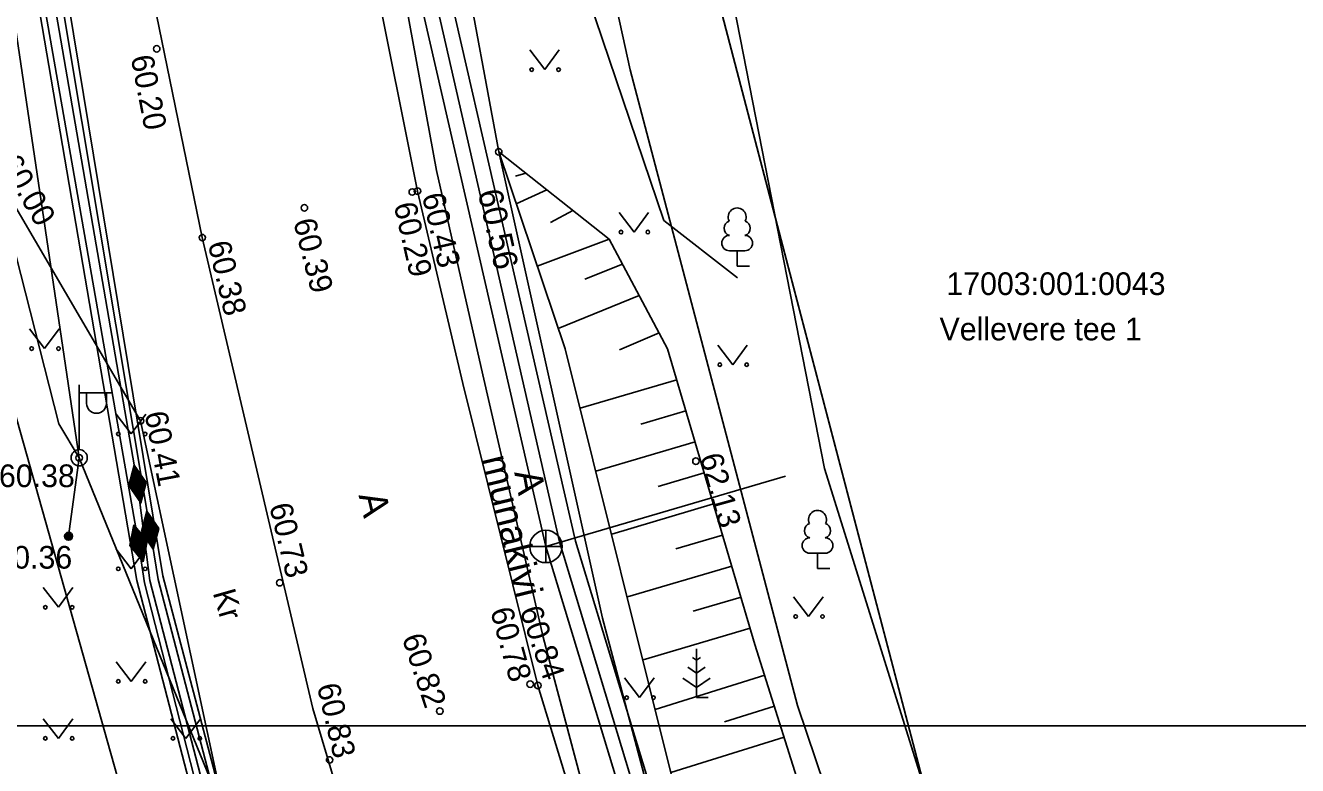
# Model space of a CAD drawing. Extents: x 640470 to 641709, y 6457253 to 6458140.
# Drawn here: x 641527.62 to 641566.89, y 6457625.1 to 6457647.95 of the extents above; entities that cross this region are included whole.
import ezdxf

# ---------------------------------------------------------------- set-up
doc = ezdxf.new("R2010")
doc.units = 0
for name, color, linetype in [('HALJASTUS', 7, 'Continuous'), ('KKAEV', 7, 'Continuous'), ('KORGUS', 7, 'Continuous'), ('KPKAABEL', 7, 'Continuous'), ('KTRASS', 7, 'Continuous'), ('MOOTPIIR', 7, 'Continuous'), ('MPKAABEL', 7, 'Continuous'), ('MPOHULIIN', 7, 'Continuous'), ('PIIR', 7, 'Continuous'), ('POST', 7, 'Continuous'), ('PUU', 7, 'Continuous'), ('RELJEEF', 7, 'Continuous'), ('SITRASS', 7, 'Continuous'), ('TEE', 7, 'Continuous'), ('VORMISTUS', 7, 'Continuous'), ('VTRASS', 7, 'Continuous')]:
    doc.layers.add(name, color=color, linetype=linetype)

msp = doc.modelspace()

# ---------------------------------------------------------------- linework, layer by layer
at = {"layer": 'HALJASTUS'}
for p, q in [((641543.186, 6457647.195), (641543.649, 6457646.588)), ((641543.649, 6457646.588), (641544.094, 6457647.195)), ((641545.943, 6457642.179), (641546.406, 6457641.572)), ((641546.406, 6457641.572), (641546.852, 6457642.179)), ((641527.749, 6457638.582), (641528.212, 6457637.975)), ((641528.212, 6457637.975), (641528.658, 6457638.582)), ((641548.992, 6457638.082), (641549.456, 6457637.476)), ((641549.456, 6457637.476), (641549.901, 6457638.082)), ((641530.422, 6457635.945), (641530.886, 6457635.338)), ((641530.886, 6457635.338), (641531.331, 6457635.945)), ((641530.422, 6457631.781), (641530.886, 6457631.174)), ((641530.886, 6457631.174), (641531.331, 6457631.781)), ((641528.171, 6457630.592), (641528.635, 6457629.985)), ((641528.635, 6457629.985), (641529.08, 6457630.592)), ((641551.332, 6457630.307), (641551.795, 6457629.7)), ((641551.795, 6457629.7), (641552.241, 6457630.307)), ((641530.422, 6457628.304), (641530.886, 6457627.697)), ((641530.886, 6457627.697), (641531.331, 6457628.304)), ((641546.116, 6457627.803), (641546.579, 6457627.196)), ((641546.579, 6457627.196), (641547.025, 6457627.803)), ((641528.171, 6457626.544), (641528.635, 6457625.937)), ((641528.635, 6457625.937), (641529.08, 6457626.544)), ((641532.111, 6457626.544), (641532.574, 6457625.937)), ((641532.574, 6457625.937), (641533.02, 6457626.544))]:
    msp.add_line(p, q, dxfattribs=at)
for centre in [(641543.248, 6457646.588), (641544.077, 6457646.588), (641546.005, 6457641.572), (641546.834, 6457641.572), (641527.811, 6457637.975), (641528.64, 6457637.975), (641549.055, 6457637.476), (641549.884, 6457637.476), (641530.485, 6457635.338), (641531.314, 6457635.338), (641530.485, 6457631.174), (641531.314, 6457631.174), (641528.234, 6457629.985), (641529.062, 6457629.985), (641551.394, 6457629.7), (641552.223, 6457629.7), (641530.485, 6457627.697), (641531.314, 6457627.697), (641546.178, 6457627.196), (641547.007, 6457627.196), (641528.234, 6457625.937), (641529.062, 6457625.937), (641532.173, 6457625.937), (641533.002, 6457625.937)]:
    msp.add_circle(centre, 0.055, dxfattribs=at)
at = {"layer": 'KKAEV'}
for p, q in [((641543.686, 6457631.363), (641543.686, 6457632.363)), ((641543.186, 6457631.863), (641544.186, 6457631.863))]:
    msp.add_line(p, q, dxfattribs=at)
msp.add_circle((641543.686, 6457631.863), 0.5, dxfattribs=at)
at = {"layer": 'KORGUS'}
for centre in [(641531.671, 6457647.232), (641542.229, 6457644.05), (641539.56, 6457642.81), (641539.72, 6457642.84), (641536.23, 6457642.32), (641533.08, 6457641.4), (641531.173, 6457635.743), (641529.28, 6457634.603), (641548.318, 6457634.496), (641528.95, 6457632.18), (641535.468, 6457630.743), (641543.2, 6457627.61), (641543.44, 6457627.57), (641540.41, 6457626.78), (641537.01, 6457625.27)]:
    msp.add_circle(centre, 0.1, dxfattribs=at)
at = {"layer": 'KPKAABEL'}
for p, q in [((641530.974, 6457634.376), (641530.813, 6457633.743)), ((641531.019, 6457634.311), (641530.943, 6457634.251)), ((641531.005, 6457634.331), (641530.953, 6457634.291)), ((641530.991, 6457634.352), (641530.963, 6457634.33)), ((641530.974, 6457634.376), (641531.347, 6457633.839)), ((641531.205, 6457634.043), (641530.814, 6457633.742)), ((641531.191, 6457634.064), (641530.823, 6457633.78)), ((641531.219, 6457634.023), (641530.828, 6457633.721)), ((641531.177, 6457634.085), (641530.833, 6457633.819)), ((641531.234, 6457634.002), (641530.842, 6457633.701)), ((641531.162, 6457634.105), (641530.843, 6457633.859)), ((641531.148, 6457634.126), (641530.853, 6457633.898)), ((641531.248, 6457633.982), (641530.857, 6457633.68)), ((641531.134, 6457634.146), (641530.863, 6457633.937)), ((641531.262, 6457633.961), (641530.871, 6457633.659)), ((641531.119, 6457634.167), (641530.873, 6457633.977)), ((641531.105, 6457634.187), (641530.883, 6457634.016)), ((641531.277, 6457633.941), (641530.885, 6457633.639)), ((641531.091, 6457634.208), (641530.893, 6457634.055)), ((641531.291, 6457633.92), (641530.9, 6457633.618)), ((641531.077, 6457634.228), (641530.903, 6457634.094)), ((641531.062, 6457634.249), (641530.913, 6457634.134)), ((641531.048, 6457634.27), (641530.923, 6457634.173)), ((641531.034, 6457634.29), (641530.933, 6457634.212)), ((641531.186, 6457633.206), (641530.813, 6457633.743)), ((641531.305, 6457633.9), (641530.914, 6457633.598)), ((641531.319, 6457633.879), (641530.928, 6457633.577)), ((641531.334, 6457633.858), (641530.942, 6457633.557)), ((641531.346, 6457633.837), (641530.957, 6457633.536)), ((641531.336, 6457633.797), (641530.971, 6457633.516)), ((641531.326, 6457633.758), (641530.985, 6457633.495)), ((641531.316, 6457633.719), (641531, 6457633.475)), ((641531.306, 6457633.68), (641531.014, 6457633.454)), ((641531.296, 6457633.64), (641531.028, 6457633.433)), ((641531.286, 6457633.601), (641531.042, 6457633.413)), ((641531.276, 6457633.562), (641531.057, 6457633.392)), ((641531.266, 6457633.522), (641531.071, 6457633.372)), ((641531.186, 6457633.206), (641531.347, 6457633.839)), ((641531.256, 6457633.483), (641531.085, 6457633.351)), ((641531.246, 6457633.444), (641531.1, 6457633.331)), ((641531.236, 6457633.405), (641531.114, 6457633.31)), ((641531.227, 6457633.365), (641531.128, 6457633.29)), ((641531.217, 6457633.326), (641531.142, 6457633.269)), ((641531.207, 6457633.287), (641531.157, 6457633.248)), ((641531.197, 6457633.248), (641531.171, 6457633.228)), ((641531.187, 6457633.208), (641531.185, 6457633.207)), ((641531.367, 6457632.953), (641531.199, 6457632.322)), ((641531.51, 6457632.743), (641531.261, 6457632.555)), ((641531.496, 6457632.764), (641531.271, 6457632.594)), ((641531.481, 6457632.784), (641531.282, 6457632.633)), ((641531.467, 6457632.805), (641531.292, 6457632.673)), ((641531.453, 6457632.826), (641531.303, 6457632.712)), ((641531.439, 6457632.846), (641531.313, 6457632.751)), ((641531.425, 6457632.867), (641531.323, 6457632.79)), ((641531.411, 6457632.888), (641531.334, 6457632.829)), ((641531.397, 6457632.908), (641531.344, 6457632.869)), ((641531.383, 6457632.929), (641531.355, 6457632.908)), ((641531.367, 6457632.953), (641531.734, 6457632.413)), ((641530.963, 6457632.536), (641530.847, 6457631.893)), ((641530.891, 6457632.135), (641531.121, 6457632.34)), ((641530.898, 6457632.175), (641531.105, 6457632.36)), ((641530.905, 6457632.215), (641531.089, 6457632.379)), ((641530.912, 6457632.255), (641531.074, 6457632.399)), ((641530.919, 6457632.295), (641531.058, 6457632.418)), ((641530.927, 6457632.335), (641531.042, 6457632.438)), ((641530.934, 6457632.374), (641531.026, 6457632.457)), ((641530.941, 6457632.414), (641531.011, 6457632.477)), ((641530.948, 6457632.454), (641530.995, 6457632.496)), ((641530.955, 6457632.494), (641530.979, 6457632.515)), ((641530.962, 6457632.534), (641530.964, 6457632.535)), ((641530.963, 6457632.536), (641531.373, 6457632.027)), ((641531.594, 6457632.619), (641531.2, 6457632.321)), ((641531.58, 6457632.639), (641531.209, 6457632.359)), ((641531.608, 6457632.598), (641531.214, 6457632.3)), ((641531.566, 6457632.66), (641531.22, 6457632.398)), ((641531.622, 6457632.577), (641531.228, 6457632.28)), ((641531.552, 6457632.681), (641531.23, 6457632.438)), ((641531.538, 6457632.701), (641531.24, 6457632.477)), ((641531.636, 6457632.557), (641531.242, 6457632.259)), ((641531.524, 6457632.722), (641531.251, 6457632.516)), ((641531.65, 6457632.536), (641531.256, 6457632.238)), ((641531.664, 6457632.515), (641531.27, 6457632.217)), ((641531.679, 6457632.494), (641531.284, 6457632.197)), ((641531.693, 6457632.474), (641531.298, 6457632.176)), ((641531.707, 6457632.453), (641531.312, 6457632.155)), ((641531.721, 6457632.432), (641531.326, 6457632.135)), ((641531.733, 6457632.41), (641531.341, 6457632.114)), ((641531.723, 6457632.371), (641531.355, 6457632.093)), ((641531.566, 6457631.782), (641531.734, 6457632.413)), ((641530.848, 6457631.896), (641531.215, 6457632.223)), ((641530.855, 6457631.936), (641531.199, 6457632.243)), ((641530.862, 6457631.976), (641531.183, 6457632.262)), ((641530.862, 6457631.875), (641531.231, 6457632.204)), ((641530.869, 6457632.015), (641531.168, 6457632.282)), ((641530.876, 6457632.055), (641531.152, 6457632.301)), ((641530.877, 6457631.855), (641531.246, 6457632.184)), ((641530.883, 6457632.095), (641531.136, 6457632.321)), ((641530.893, 6457631.836), (641531.262, 6457632.165)), ((641530.909, 6457631.816), (641531.278, 6457632.145)), ((641530.925, 6457631.797), (641531.293, 6457632.126)), ((641530.94, 6457631.777), (641531.309, 6457632.106)), ((641530.956, 6457631.758), (641531.325, 6457632.087)), ((641530.972, 6457631.739), (641531.341, 6457632.067)), ((641530.987, 6457631.719), (641531.356, 6457632.048)), ((641531.003, 6457631.7), (641531.372, 6457632.028)), ((641531.019, 6457631.68), (641531.366, 6457631.989)), ((641531.034, 6457631.661), (641531.359, 6457631.949)), ((641531.566, 6457631.782), (641531.199, 6457632.322)), ((641531.257, 6457631.385), (641531.373, 6457632.027)), ((641531.712, 6457632.332), (641531.369, 6457632.073)), ((641531.702, 6457632.293), (641531.383, 6457632.052)), ((641531.692, 6457632.254), (641531.397, 6457632.031)), ((641531.681, 6457632.215), (641531.411, 6457632.01)), ((641531.671, 6457632.175), (641531.425, 6457631.99)), ((641531.661, 6457632.136), (641531.439, 6457631.969)), ((641531.65, 6457632.097), (641531.453, 6457631.948)), ((641531.64, 6457632.058), (641531.467, 6457631.928)), ((641531.629, 6457632.019), (641531.481, 6457631.907)), ((641531.619, 6457631.98), (641531.495, 6457631.886)), ((641531.257, 6457631.385), (641530.847, 6457631.893)), ((641531.05, 6457631.641), (641531.351, 6457631.909)), ((641531.066, 6457631.622), (641531.344, 6457631.87)), ((641531.082, 6457631.602), (641531.337, 6457631.83)), ((641531.097, 6457631.583), (641531.33, 6457631.79)), ((641531.113, 6457631.563), (641531.323, 6457631.75)), ((641531.129, 6457631.544), (641531.316, 6457631.71)), ((641531.144, 6457631.524), (641531.308, 6457631.67)), ((641531.16, 6457631.505), (641531.301, 6457631.63)), ((641531.176, 6457631.485), (641531.294, 6457631.59)), ((641531.609, 6457631.94), (641531.509, 6457631.866)), ((641531.598, 6457631.901), (641531.524, 6457631.845)), ((641531.588, 6457631.862), (641531.538, 6457631.824)), ((641531.577, 6457631.823), (641531.552, 6457631.803)), ((641531.567, 6457631.784), (641531.566, 6457631.783)), ((641531.192, 6457631.466), (641531.287, 6457631.551)), ((641531.207, 6457631.446), (641531.28, 6457631.511)), ((641531.223, 6457631.427), (641531.272, 6457631.471)), ((641531.239, 6457631.407), (641531.265, 6457631.431))]:
    msp.add_line(p, q, dxfattribs=at)
for points in [[(641604.253, 6457551.788), (641592.333, 6457555.747), (641591.062, 6457555.332), (641586.965, 6457553.031), (641579.157, 6457549.748), (641573.093, 6457547.52), (641571.555, 6457547.359), (641566.338, 6457556.507), (641559.142, 6457569.586), (641552.539, 6457581.981), (641545.995, 6457594.619), (641538.729, 6457608.422), (641534.236, 6457619.242), (641531.299, 6457630.745), (641531.107, 6457631.96), (641527.747, 6457651.211)], [(641528.079, 6457651.201), (641531.083, 6457633.791), (641531.46, 6457630.812), (641534.446, 6457619.324), (641538.957, 6457608.469), (641546.182, 6457594.688), (641552.738, 6457582.137), (641559.321, 6457569.694), (641566.439, 6457556.822), (641571.647, 6457547.612), (641572.971, 6457548.094), (641578.562, 6457550.301), (641586.879, 6457553.588), (641592.249, 6457556.013), (641604.449, 6457552.278)], [(641604.593, 6457552.635), (641594.568, 6457555.871), (641592.215, 6457556.199), (641586.665, 6457554.261), (641578.306, 6457550.603), (641572.677, 6457548.542), (641571.309, 6457548.517), (641566.645, 6457556.902), (641559.453, 6457569.805), (641552.884, 6457582.258), (641546.308, 6457594.811), (641539.044, 6457608.599), (641534.666, 6457619.534), (641531.713, 6457630.839), (641531.469, 6457632.367), (641528.298, 6457651.339)]]:
    msp.add_lwpolyline(points, dxfattribs=at)
at = {"layer": 'KTRASS'}
for points in [[(641520.398, 6457803.689), (641513.831, 6457801.567), (641513.318, 6457800.902), (641518.273, 6457772.247), (641523.633, 6457742.167), (641531.065, 6457735.408), (641531.473, 6457735.007), (641531.497, 6457734.24), (641531.106, 6457733.703), (641527.843, 6457730.034), (641531.361, 6457707.627), (641536.249, 6457671.793), (641537.913, 6457659.133), (641544.107, 6457632.003), (641544.107, 6457632.003), (641552.262, 6457605.013), (641556.958, 6457595.581), (641562.85, 6457582.909), (641568.859, 6457571.012), (641568.859, 6457571.012), (641571.908, 6457566.221), (641575.486, 6457561.757), (641599.413, 6457548.498)], [(641543.686, 6457631.863), (641537.452, 6457659.017), (641535.793, 6457671.695), (641530.927, 6457707.562), (641527.316, 6457730.083), (641532.261, 6457735.574), (641534.804, 6457733.17)], [(641551.753, 6457605.282), (641543.686, 6457631.863), (641551.083, 6457634.034)]]:
    msp.add_lwpolyline(points, dxfattribs=at)
at = {"layer": 'MOOTPIIR'}
msp.add_lwpolyline([(641523.397, 6457649.765), (641522.678, 6457636.241), (641525.242, 6457619.386), (641529.548, 6457601.294), (641538.619, 6457590.037), (641545.293, 6457575.454), (641560.738, 6457549.658), (641577.369, 6457517.138), (641583.946, 6457507.199), (641589.616, 6457516.16), (641595.483, 6457529.958), (641599.599, 6457540.203), (641604.822, 6457553.207), (641604.35, 6457555.649), (641603.615, 6457555.779), (641595.943, 6457556.721), (641592.279, 6457558.073), (641577.63, 6457563.86), (641565.691, 6457591.355), (641552.283, 6457634.272), (641547.08, 6457660.876)], dxfattribs=at)
at = {"layer": 'MPKAABEL'}
for points in [[(641514.935, 6457739.651), (641516.176, 6457729.734), (641518.459, 6457714.472), (641520.673, 6457698.936), (641522.842, 6457683.366), (641525.045, 6457667.568), (641527.579, 6457651.187), (641531.056, 6457630.811), (641534.126, 6457619.015), (641538.623, 6457608.28), (641545.928, 6457594.483), (641552.428, 6457581.903), (641558.981, 6457569.517), (641566.152, 6457556.557), (641571.388, 6457547.22), (641572.456, 6457545.851), (641573.371, 6457545.79), (641578.829, 6457547.667), (641587.743, 6457551.929), (641595.943, 6457556.721)], [(641529.28, 6457634.603), (641528.652, 6457635.646), (641525.995, 6457646.05), (641523.397, 6457649.765)]]:
    msp.add_lwpolyline(points, dxfattribs=at)
at = {"layer": 'MPOHULIIN'}
msp.add_lwpolyline([(641513.485, 6457742.537), (641521.036, 6457690.232), (641529.28, 6457634.603), (641551.055, 6457581.229), (641578.049, 6457520.7), (641577.369, 6457517.138)], dxfattribs=at)
at = {"layer": 'PIIR'}
for points in [[(641548.28, 6457651.51), (641555.7, 6457623.17), (641568.76, 6457618.51), (641580.91, 6457632.25), (641583.98, 6457646.94), (641586.33, 6457658.16)], [(641488.68, 6457647.89), (641493.47, 6457638.95), (641496.88, 6457632.61), (641510.21, 6457607.84), (641531.8, 6457619.98), (641521.28, 6457657.34)]]:
    msp.add_lwpolyline(points, close=True, dxfattribs=at)
msp.add_lwpolyline([(641548.28, 6457651.52), (641555.7, 6457623.17), (641568.76, 6457618.51), (641580.91, 6457632.25), (641583.98, 6457646.94), (641592.76, 6457643.38), (641586.57, 6457629.14), (641575.33, 6457616.18), (641559.28, 6457598.14), (641567.75, 6457580.4), (641577.63, 6457563.86), (641595.03, 6457560.84), (641582.31, 6457504.46), (641577.86, 6457512.23), (641556.28, 6457533.91), (641554.85, 6457538.27), (641535.37, 6457566.61), (641513.77, 6457601.74), (641510.21, 6457607.84), (641531.8, 6457619.98), (641521.28, 6457657.34)], dxfattribs=at)
at = {"layer": 'POST'}
for p, q in [((641529.28, 6457634.853), (641529.28, 6457636.853)), ((641529.28, 6457636.603), (641530.28, 6457636.603)), ((641529.507, 6457636.282), (641529.507, 6457636.603)), ((641530.119, 6457636.282), (641530.119, 6457636.603)), ((641529.28, 6457634.603), (641529.28, 6457634.603))]:
    msp.add_line(p, q, dxfattribs=at)
msp.add_lwpolyline([(641528.95, 6457632.18), (641529.28, 6457634.603)], dxfattribs=at)
for centre, radius in [((641529.28, 6457634.603), 0.25), ((641528.95, 6457632.18), 0.125), ((641528.95, 6457632.18), 0.105), ((641528.95, 6457632.18), 0.0851), ((641528.95, 6457632.18), 0.0651), ((641528.95, 6457632.18), 0.0451), ((641528.95, 6457632.18), 0.0251), ((641528.95, 6457632.18), 0.00511)]:
    msp.add_circle(centre, radius, dxfattribs=at)
msp.add_arc((641529.813, 6457636.282), 0.306, 180, 0, dxfattribs=at)
at = {"layer": 'PUU'}
for p, q in [((641549.83, 6457640.995), (641549.35, 6457640.995)), ((641549.59, 6457640.52), (641549.59, 6457640.995)), ((641549.97, 6457640.52), (641549.59, 6457640.52)), ((641552.31, 6457631.655), (641551.83, 6457631.655)), ((641552.07, 6457631.18), (641552.07, 6457631.655)), ((641552.45, 6457631.18), (641552.07, 6457631.18)), ((641548.334, 6457628.353), (641548.209, 6457628.436)), ((641548.334, 6457628.703), (641548.334, 6457627.203)), ((641548.458, 6457628.436), (641548.334, 6457628.353)), ((641548.334, 6457627.953), (641548.067, 6457628.131)), ((641548.601, 6457628.131), (641548.334, 6457627.953)), ((641547.91, 6457627.792), (641548.334, 6457627.51)), ((641548.334, 6457627.51), (641548.758, 6457627.792)), ((641548.694, 6457627.203), (641548.334, 6457627.203))]:
    msp.add_line(p, q, dxfattribs=at)
for centre, radius, start, end in [((641549.59, 6457642.04), 0.277, 332.5799, 207.4201), ((641549.42, 6457641.693), 0.233, 109.0217, 253.1415), ((641549.76, 6457641.693), 0.233, 286.8508, 70.9859), ((641549.353, 6457641.232), 0.238, 90.0016, 269.3953), ((641549.827, 6457641.232), 0.238, 270.6047, 89.9984), ((641552.07, 6457632.7), 0.277, 332.5799, 207.4201), ((641551.9, 6457632.353), 0.233, 109.0217, 253.1415), ((641552.24, 6457632.353), 0.233, 286.8508, 70.9859), ((641551.833, 6457631.892), 0.238, 90.0016, 269.3953), ((641552.307, 6457631.892), 0.238, 270.6047, 89.9984)]:
    msp.add_arc(centre, radius, start, end, dxfattribs=at)
at = {"layer": 'RELJEEF'}
for p, q in [((641543.066, 6457643.389), (641542.752, 6457643.294)), ((641543.711, 6457642.878), (641542.772, 6457642.44)), ((641544.522, 6457642.237), (641543.83, 6457641.87)), ((641545.644, 6457641.351), (641543.42, 6457640.519)), ((641546.054, 6457640.579), (641544.888, 6457640.119)), ((641546.437, 6457639.858), (641546.437, 6457639.858)), ((641546.567, 6457639.612), (641544.068, 6457638.599)), ((641547.18, 6457638.46), (641545.96, 6457637.933)), ((641547.724, 6457637.011), (641544.743, 6457636.13)), ((641548.007, 6457636.052), (641546.615, 6457635.64)), ((641548.291, 6457635.093), (641545.231, 6457634.188)), ((641548.574, 6457634.134), (641547.156, 6457633.715)), ((641548.858, 6457633.175), (641545.719, 6457632.247)), ((641549.142, 6457632.216), (641547.697, 6457631.789)), ((641549.425, 6457631.257), (641546.207, 6457630.306)), ((641549.709, 6457630.298), (641548.237, 6457629.863)), ((641549.992, 6457629.339), (641546.687, 6457628.362)), ((641550.44, 6457627.886), (641547.064, 6457626.825)), ((641550.739, 6457626.932), (641549.197, 6457626.447)), ((641551.039, 6457625.978), (641547.541, 6457624.879))]:
    msp.add_line(p, q, dxfattribs=at)
for points in [[(641557.576, 6457607.669), (641555.506, 6457606.926), (641553.54, 6457609.01), (641553.274, 6457609.29), (641550.341, 6457616.34), (641547.705, 6457624.21), (641544.28, 6457637.97), (641542.229, 6457644.05)], [(641542.229, 6457644.05), (641545.644, 6457641.351), (641547.44, 6457637.97), (641550.14, 6457628.84), (641553.53, 6457618.05), (641557.498, 6457607.568)]]:
    msp.add_lwpolyline(points, dxfattribs=at)
at = {"layer": 'SITRASS'}
for points in [[(641549.6, 6457640.155), (641547.326, 6457641.933), (641539.101, 6457666.215), (641535.601, 6457688.789), (641530.744, 6457725.265), (641525.822, 6457739.395), (641522.809, 6457755.321), (641519.855, 6457772.82), (641517.155, 6457795.989), (641519.434, 6457800.275)], [(641558.25, 6457596.45), (641557.89, 6457598.947), (641555.58, 6457607.79), (641554.22, 6457618.88), (641553.14, 6457621.95), (641551.45, 6457626.95), (641546.29, 6457646.58), (641543.59, 6457658.9), (641541.8, 6457668.02), (641539.19, 6457682.58), (641537.76, 6457693.43), (641537.54, 6457696.48), (641537.02, 6457703.48), (641534.45, 6457718.51), (641534.55, 6457722.86), (641534.31, 6457723.61)], [(641604.822, 6457553.207), (641601.288, 6457554.315), (641594.669, 6457556.077), (641592.218, 6457556.341), (641586.539, 6457554.43), (641578.315, 6457550.875), (641572.56, 6457548.713), (641571.394, 6457548.692), (641566.794, 6457556.952), (641559.612, 6457569.892), (641553.063, 6457582.335), (641546.481, 6457594.865), (641539.232, 6457608.665), (641534.863, 6457619.549), (641531.865, 6457630.954), (641528.492, 6457651.393)]]:
    msp.add_lwpolyline(points, dxfattribs=at)
at = {"layer": 'TEE'}
for points in [[(641565.947, 6457558.754), (641554.415, 6457580.255), (641543.942, 6457600.827), (641541.31, 6457605.057), (641537.386, 6457605.034), (641535.727, 6457608.519), (641536.393, 6457609.784), (641540.866, 6457612.169), (641536.489, 6457626.864), (641533.08, 6457641.4), (641529.68, 6457657.98), (641525.48, 6457681.14), (641522.27, 6457701.43), (641519.22, 6457722.14), (641516.13, 6457742.38), (641513.46, 6457758.27), (641510.83, 6457773.76), (641507.22, 6457792.03), (641504.29, 6457804.4), (641500.53, 6457820.13), (641495.91, 6457837.52)], [(641555.212, 6457605.44), (641552.565, 6457605.82), (641551.822, 6457606.31), (641551.041, 6457606.92), (641550.35, 6457607.73), (641549.52, 6457609.47), (641547.363, 6457615.34), (641544.735, 6457623.32), (641543.44, 6457627.57), (641541.125, 6457636.9), (641539.72, 6457642.84), (641538.383, 6457649.53), (641537.214, 6457655.67), (641536.5, 6457659.59), (641535.05, 6457667.42), (641535.05, 6457667.42), (641534.712, 6457669.82), (641533.888, 6457674.43)], [(641544.735, 6457623.32), (641545.098, 6457623.44), (641543.602, 6457629.06), (641541.744, 6457637.16), (641540.31, 6457643.47), (641539.166, 6457649.71), (641538.45, 6457656.05), (641537.785, 6457662.57), (641537.347, 6457668.04), (641535.255, 6457666.752)], [(641557.576, 6457607.669), (641555.239, 6457606.83), (641553.727, 6457607.45), (641552.661, 6457608.3), (641551.491, 6457610.14), (641549.35, 6457615.99), (641546.929, 6457624.03), (641545.437, 6457629.65), (641542.229, 6457644.05), (641541.107, 6457650.11)], [(641523.996, 6457645.652), (641526.527, 6457643.672), (641531.173, 6457635.743), (641534.769, 6457618.952), (641534.073, 6457612.113), (641534.765, 6457602.837), (641536.83, 6457595.448), (641544.167, 6457581.375)]]:
    msp.add_lwpolyline(points, dxfattribs=at)
at = {"layer": 'VORMISTUS'}
msp.add_line((641499.303, 6457626.324), (641709.303, 6457626.324), dxfattribs=at)
at = {"layer": 'VTRASS'}
msp.add_lwpolyline([(641551.014, 6457610.917), (641544.597, 6457632.023), (641538.376, 6457659.154), (641536.742, 6457671.655), (641531.836, 6457707.785), (641528.286, 6457729.824), (641532.404, 6457733.979), (641532.61, 6457734.307), (641532.751, 6457734.533), (641533.765, 6457736.148)], dxfattribs=at)

# ---------------------------------------------------------------- texts
at = {"layer": 'KORGUS'}
for s, height, rotation, p in [('60.20', 0.7, 280.7777, (641530.866, 6457646.978)), (' 60.00', 0.7, 300.2723, (641526.673, 6457643.939)), ('60.43', 0.7, 282.8535, (641539.857, 6457642.704)), ('60.56', 0.75, 282.4298, (641541.579, 6457642.814)), ('60.29', 0.7, 282.8865, (641538.983, 6457642.415)), ('60.39', 0.7, 284.2673, (641535.881, 6457641.904)), ('60.38', 0.7, 283.1832, (641533.244, 6457641.218)), (' 60.41', 0.7, 280.7616, (641531.246, 6457636.231)), ('62.13', 0.7, 285.5571, (641548.431, 6457634.641)), ('60.73', 0.7, 283.4617, (641535.141, 6457633.121)), ('60.84', 0.7, 289.0522, (641542.865, 6457629.892)), ('60.78', 0.7, 285.4654, (641541.961, 6457629.885)), ('60.82', 0.7, 288.1986, (641539.234, 6457629.047)), ('60.83', 0.7, 283.0908, (641536.614, 6457627.558))]:
    msp.add_text(s, height=height, rotation=rotation, dxfattribs=at).set_placement(p)
for s, p in [('60.38', (641526.802, 6457633.696)), ('60.36', (641526.721, 6457631.179))]:
    msp.add_text(s, height=0.7, dxfattribs=at).set_placement(p)
at = {"layer": 'PIIR'}
for s, p in [('17003:001:0043', (641556.047, 6457639.628)), ('Vellevere tee 1', (641555.837, 6457638.228))]:
    msp.add_text(s, height=0.7, dxfattribs=at).set_placement(p)
at = {"layer": 'TEE'}
for s, height, rotation, p in [('munakivi', 0.85, 283.6557, (641541.71, 6457634.58)), ('A', 0.85, 280.407, (641542.708, 6457634.153)), ('A', 0.85, 283.085, (641537.899, 6457633.446)), ('Kr', 0.7, 286.0412, (641533.398, 6457630.436))]:
    msp.add_text(s, height=height, rotation=rotation, dxfattribs=at).set_placement(p)

doc.saveas('drawing.dxf')
